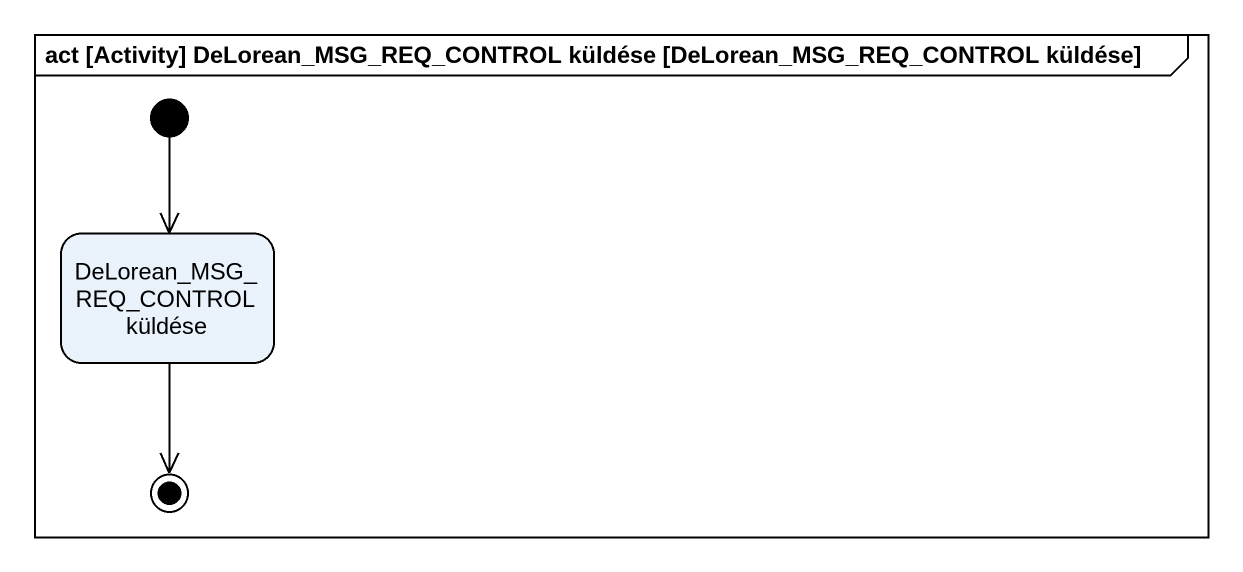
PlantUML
@startuml
mainframe act [Activity] DeLorean_MSG_REQ_CONTROL küldése [DeLorean_MSG_REQ_CONTROL küldése]
hide empty description
state "DeLorean_MSG_REQ_CONTROL küldése" as DeLorean_MSG_REQ_CONTROL
[*] --> DeLorean_MSG_REQ_CONTROL
DeLorean_MSG_REQ_CONTROL --> [*]
@enduml
